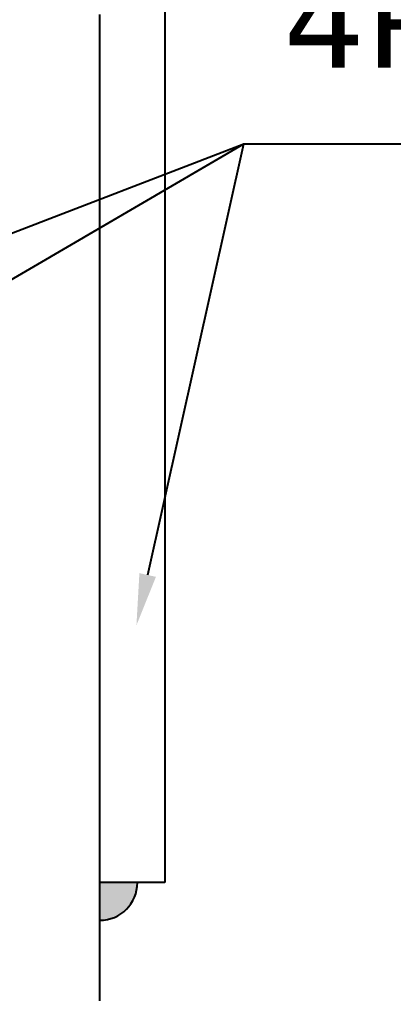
# Model space of a CAD drawing. Header units: metres. Extents: x 158 to 495, y 93 to 262.
# Drawn here: x 426.806 to 428.325, y 105.3 to 109.252 of the extents above; entities that cross this region are included whole.
import ezdxf
from ezdxf import colors
from ezdxf.entities.mleader import LeaderData, LeaderLine
from ezdxf.math import Vec2, Vec3

# ---------------------------------------------------------------- set-up
doc = ezdxf.new("R2010")
doc.units = ezdxf.units.M
doc.header["$MEASUREMENT"] = 0
doc.styles.get("Standard").update_dxf_attribs({"font": 'arial.ttf'})

msp = doc.modelspace()

# ---------------------------------------------------------------- hatches: boundary and pattern name
at = {"ltscale": 0.6}
h = msp.add_hatch(color=256, dxfattribs=at)
h.dxf.hatch_style = 1
h.paths.add_polyline_path([(424.49141, 112.94558, 0.4142136), (424.33858, 112.79275), (424.49141, 112.79275)])
h.paths.add_polyline_path([(424.71149, 113.38573, 0.4142136), (424.55866, 113.2329), (424.71149, 113.2329)])
h.paths.add_polyline_path([(427.01096, 113.34959), (426.91226, 113.31172), (426.91226, 113.2329), (427.06509, 113.2329, 0.2206699)])
h.paths.add_polyline_path([(426.91226, 113.38573), (426.91226, 113.31172), (427.01096, 113.34959, 0.1773345)])
h.paths.add_polyline_path([(427.13234, 112.94558), (427.13234, 112.79275), (427.28517, 112.79275, 0.4142136)])
h.paths.add_polyline_path([(424.49141, 105.75027), (424.33858, 105.75027, 0.4142136), (424.49141, 105.59744)])
h.paths.add_polyline_path([(427.28517, 105.75027), (427.13234, 105.75027), (427.13234, 105.59744, 0.4142136)])

# ---------------------------------------------------------------- linework, layer by layer
for p, q in [((427.39643, 112.79275), (427.39643, 105.75027)), ((427.13234, 101.74478), (427.13234, 109.27151)), ((428.1364, 108.74684), (432.46236, 108.74684)), ((427.39643, 105.75027), (427.13234, 105.75027))]:
    msp.add_line(p, q)
msp.add_arc((427.13234, 105.75027), 0.15283, 270, 0)

# ---------------------------------------------------------------- texts
at = {"linetype": 'Continuous', "insert": (427.87844, 109.43829), "char_height": 0.3812372, "attachment_point": 1}
msp.add_mtext_dynamic_manual_height_columns('{\\fVerdana|b0|i0|c0|p34;4PL 600*250*36}', width=4.7095171, gutter_width=9.94542, heights=[0], dxfattribs=at)

# ---------------------------------------------------------------- leaders
ml = msp.add_multileader_mtext('Standard')
ml.set_content('', color=256)
ml.set_leader_properties()
ml.build(insert=Vec2(0, 0))
ml.multileader.update_dxf_attribs({"dogleg_length": 0.36, "arrow_head_size": 0.20924})
ctx = ml.context
ctx.base_point, ctx.char_height, ctx.arrow_head_size, ctx.landing_gap_size, ctx.plane_origin = Vec3(428.1364, 108.74684), 0.20924, 0.20924, 0.10462, Vec3(424.70739, 107.96239)
notes = []
notes.append((ctx, [(0, (1, 1, 0), (427.71793, 108.74684), (1, 0), 0.41847, [(0, [(424.34779, 106.78284)], 0, [])])]))
ctx.mtext.insert, ctx.mtext.flow_direction = Vec3(428.24102, 108.85146), 5
ml = msp.add_multileader_mtext('Standard')
ml.set_content('', color=256)
ml.set_leader_properties()
ml.build(insert=Vec2(0, 0))
ml.multileader.update_dxf_attribs({"dogleg_length": 0.36, "arrow_head_size": 0.20924})
ctx = ml.context
ctx.base_point, ctx.char_height, ctx.arrow_head_size, ctx.landing_gap_size, ctx.plane_origin = Vec3(428.1364, 108.74684), 0.20924, 0.20924, 0.10462, Vec3(425.74835, 107.71576)
notes.append((ctx, [(0, (1, 1, 0), (427.71793, 108.74684), (1, 0), 0.41847, [(0, [(425.74835, 107.99109)], 0, [])])]))
ctx.mtext.insert, ctx.mtext.flow_direction = Vec3(428.24102, 108.85146), 5
ml = msp.add_multileader_mtext('Standard')
ml.set_content('', color=256)
ml.set_leader_properties()
ml.build(insert=Vec2(0, 0))
ml.multileader.update_dxf_attribs({"dogleg_length": 0.36, "arrow_head_size": 0.20924})
ctx = ml.context
ctx.base_point, ctx.char_height, ctx.arrow_head_size, ctx.landing_gap_size, ctx.plane_origin = Vec3(428.1364, 108.74684), 0.20924, 0.20924, 0.10462, Vec3(426.79909, 107.76091)
notes.append((ctx, [(0, (1, 1, 0), (427.71793, 108.74684), (1, 0), 0.41847, [(0, [(427.28123, 106.79412)], 0, [])])]))
ctx.mtext.insert, ctx.mtext.flow_direction = Vec3(428.24102, 108.85146), 5
for ctx, leaders in notes:
    for number, flags, end, landing, length, lines in leaders:
        leader = LeaderData()
        leader.index, (leader.has_last_leader_line, leader.has_dogleg_vector, leader.attachment_direction) = number, flags
        leader.last_leader_point, leader.dogleg_vector, leader.dogleg_length = Vec3(end), Vec3(landing), length
        for number, points, colour, breaks in lines:
            line = LeaderLine()
            line.index, line.vertices, line.color, line.breaks = number, Vec3.list(points), colors.encode_raw_color(colour), breaks
            leader.lines.append(line)
        ctx.leaders.append(leader)

doc.saveas('drawing.dxf')
